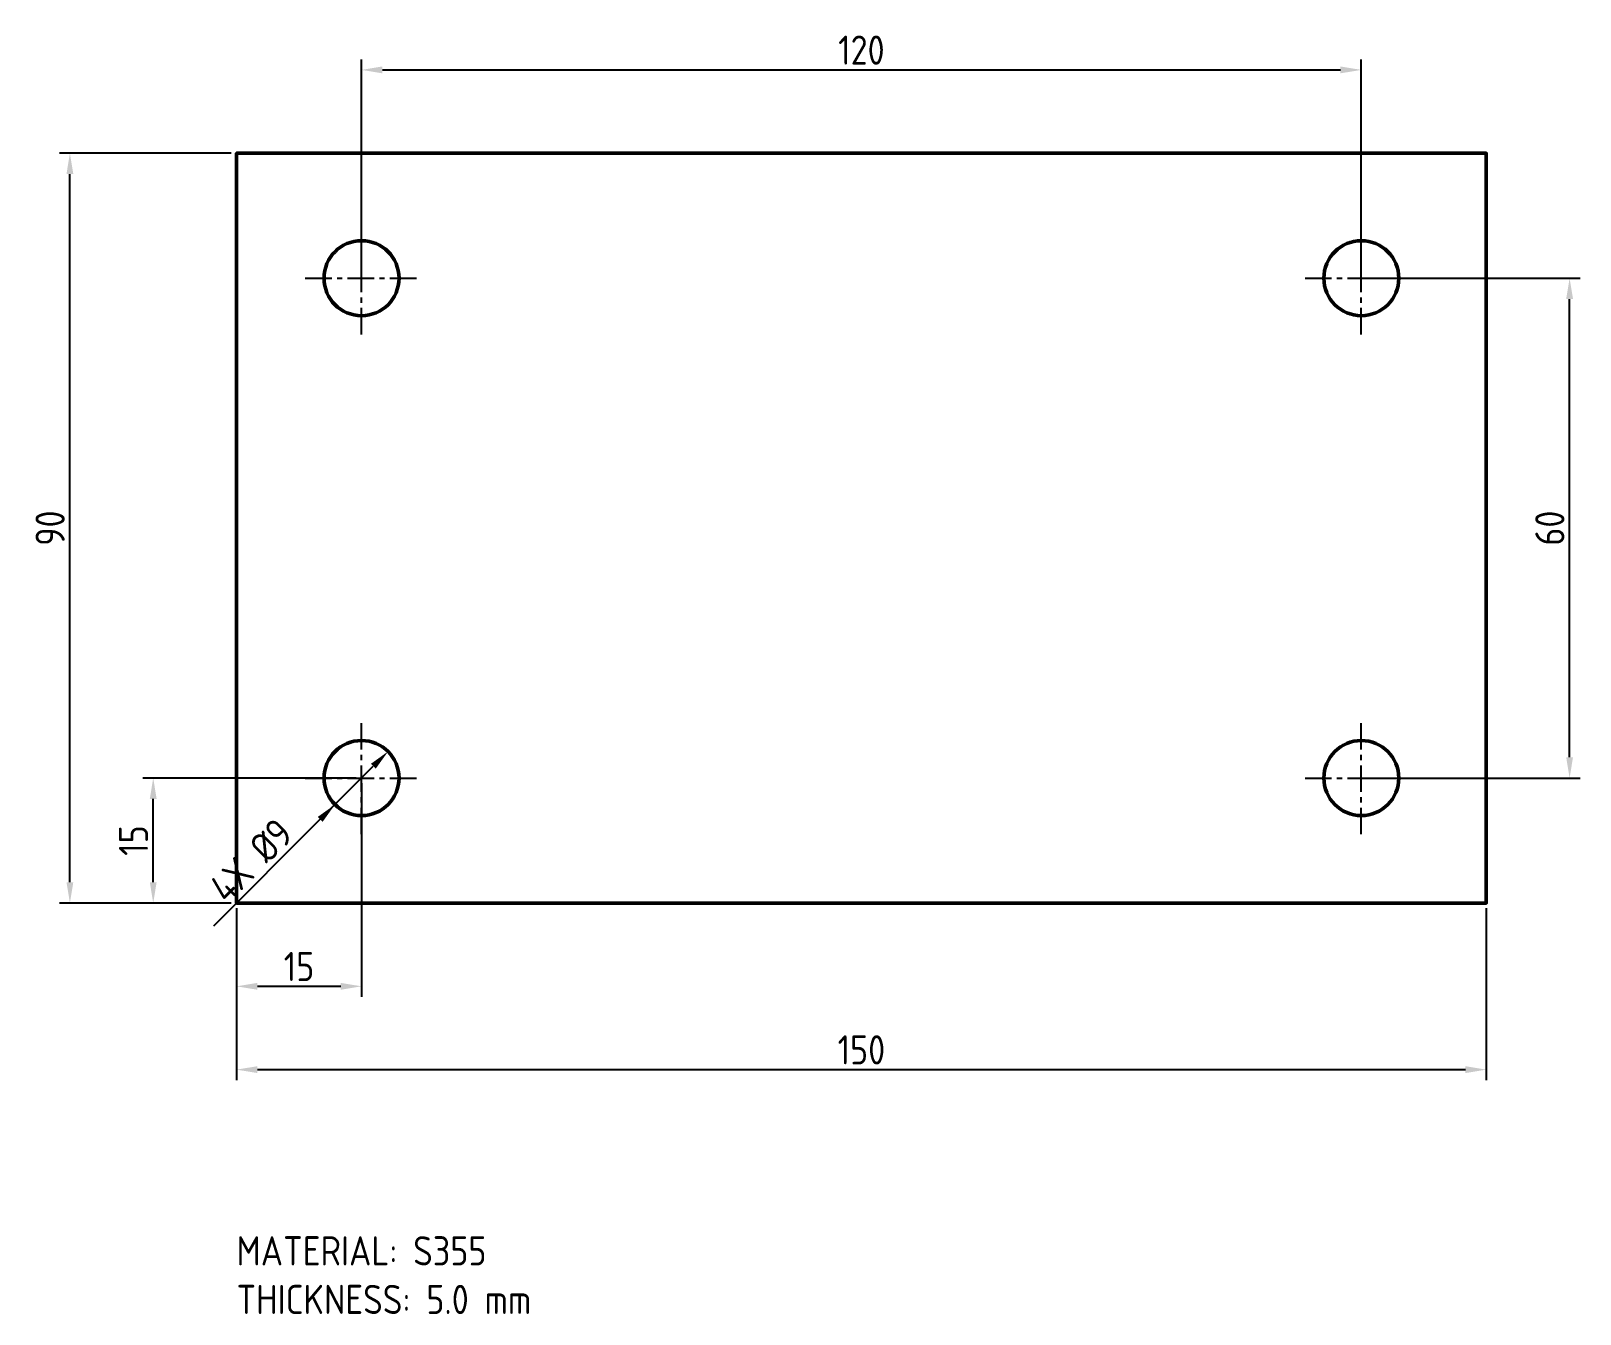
# Model space of a CAD drawing. Header units: millimetres. Extents: x -25 to 161, y -49 to 105.
import ezdxf

# ---------------------------------------------------------------- set-up
doc = ezdxf.new("R2010")
doc.units = ezdxf.units.MM
doc.linetypes.add('CENTER', pattern=[5.08, 3.175, -0.635, 0.635, -0.635])
for name, color, linetype, lineweight in [('CENTER', 1, 'CENTER', 25), ('DIM', 3, 'Continuous', 18), ('HOLES', 7, 'Continuous', 50), ('OUTLINE', 7, 'Continuous', 50), ('TEXT', 7, 'Continuous', 25)]:
    doc.layers.add(name, color=color, linetype=linetype, lineweight=lineweight)
doc.styles.get("Standard").update_dxf_attribs({"font": 'gbenor.shx', "bigfont": 'gbcbig.shx'})
doc.dimstyles.new('AGENTCAD', dxfattribs={"dimtxt": 3.5, "dimasz": 2.5, "dimexe": 1.25, "dimexo": 0.625, "dimtad": 1, "dimdsep": 46, "dimtxsty": 'Standard', "dimcen": 2.5, "dimazin": 3, "dimtfac": 1, "dimtmove": 0, "dimatfit": 3})

msp = doc.modelspace()

# ---------------------------------------------------------------- linework, layer by layer
at = {"layer": 'CENTER'}
for p, q in [((15, 68.25), (15, 81.75)), ((135, 68.25), (135, 81.75)), ((8.25, 75), (21.75, 75)), ((128.25, 75), (141.75, 75)), ((15, 8.25), (15, 21.75)), ((135, 8.25), (135, 21.75)), ((8.25, 15), (21.75, 15)), ((128.25, 15), (141.75, 15))]:
    msp.add_line(p, q, dxfattribs=at)
at = {"layer": 'HOLES'}
for centre in [(15, 75), (135, 75), (15, 15), (135, 15)]:
    msp.add_circle(centre, 4.5, dxfattribs=at)
at = {"layer": 'OUTLINE'}
msp.add_lwpolyline([(0, 0), (150, 0), (150, 90), (0, 90)], close=True, dxfattribs=at)

# ---------------------------------------------------------------- texts
at = {"layer": 'TEXT', "insert": (0, -40), "char_height": 3.5, "attachment_point": 1}
msp.add_mtext('MATERIAL: S355\\PTHICKNESS: 5.0 mm', dxfattribs=at)

# ---------------------------------------------------------------- dimensions: what is measured, and where the dimension line sits
at = {"layer": 'DIM'}
for base, p1, p2 in [((15, 100), (15, 75), (135, 75)), ((0, -10), (0, 0), (15, 15)), ((0, -20), (0, 0), (150, 0))]:
    msp.add_linear_dim(base=base, p1=p1, p2=p2, dimstyle='AGENTCAD', override={"dimtxt": 3.5}, dxfattribs=at).render()
for base, p1, p2 in [((-20, 0), (0, 0), (0, 90)), ((160, 15), (135, 15), (135, 75)), ((-10, 0), (0, 0), (15, 15))]:
    msp.add_linear_dim(base=base, p1=p1, p2=p2, angle=90, dimstyle='AGENTCAD', override={"dimtxt": 3.5}, dxfattribs=at).render()
msp.add_diameter_dim_2p(p1=(18.182, 18.182), p2=(11.818, 11.818), text='4X <>', dimstyle='AGENTCAD', override={"dimtxt": 3.5}, dxfattribs=at).render()

doc.saveas('drawing.dxf')
